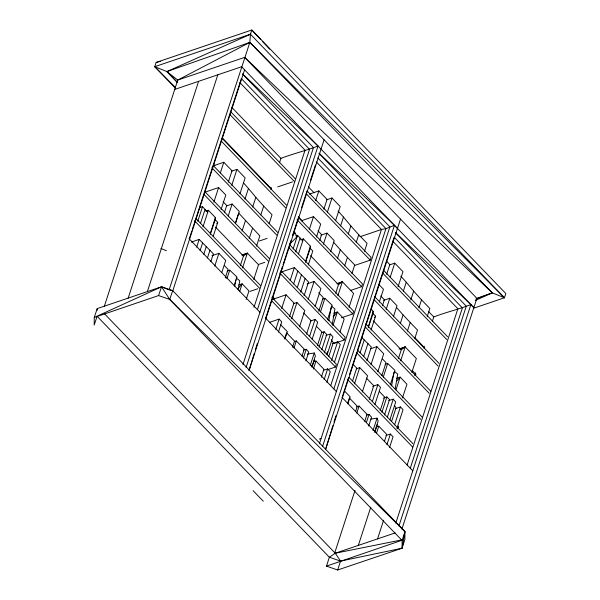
<?xml version="1.0" encoding="UTF-8"?>
<svg xmlns="http://www.w3.org/2000/svg" width="600" height="600" viewBox="0 0 600 600"><rect width="100%" height="100%" fill="white"/><g stroke="black" fill="none" stroke-linecap="round" stroke-linejoin="round"><path stroke-width="0.9" d="M402.135 539.82L335.265 553.23L329.362 557.243L326.475 566.145L337.665 570L402.09 548.22L402.12 540.495L404.933 531.607L172.703 290.647L161.535 286.785L97.208 308.603L94.252 317.452L94.177 325.05L97.125 316.282L329.362 557.243L340.56 561.09L402.09 548.22L404.888 539.273L404.933 531.607L169.71 299.43L161.535 286.785L94.252 317.452L158.58 295.567L169.71 299.43L402.12 540.495M97.192 310.305L97.208 308.603M210.255 234.36L215.22 219.757L215.34 217.515L208.358 210.263L205.718 211.155M305.587 262.125L310.26 248.385L310.38 246.142L303.397 238.897L300.757 239.79M368.37 327.27L373.043 313.53L373.163 311.28L371.257 309.308M473.438 308.295L504.45 297.772L505.822 293.543L251.82 30L250.447 34.23L249.84 42.375L169.11 289.868L172.703 290.647L169.71 299.43M402.09 548.22L404.933 531.607M234.735 286.178L235.845 279.743M238.155 289.957L239.745 280.763L236.167 277.905M328.815 320.775L331.2 306.99M332.235 324.555L334.935 308.933L331.358 306.075M391.597 385.92L393.982 372.135M395.175 388.778L397.717 374.07L394.853 371.782M249.045 370.447L254.25 353.475M255.345 349.897L257.265 343.642M332.865 425.618L325.47 449.737L400.515 219.09M333.96 422.04L335.873 415.793M210.413 233.347L215.34 217.515M305.46 261.983L310.38 246.142M368.235 327.12L373.163 311.28M104.325 306.308L177.765 80.062L249.84 42.375L504.45 297.772L492.293 292.875L244.65 57.375L177.765 80.062L166.913 71.588L154.755 66.683L156.135 62.453L251.82 30L260.752 39.593M128.123 298.237L198.6 81.323M147.337 291.72L217.815 74.812M189.255 238.897L191.858 230.88M192.435 229.103L241.343 78.585L309.532 149.34L257.445 309.653M172.657 291.173L244.583 69.817M197.79 221.212L202.515 206.655L207.69 212.333M200.58 223.178L205.035 209.475M220.343 172.905L223.8 162.262L232.013 170.782L228.263 182.303M202.958 226.89L208.358 210.263M196.665 247.132L199.17 239.423L213.368 253.792L210.862 261.495M213.877 202.118L218.61 187.553L225.803 195.015L221.07 209.58M200.077 250.68L202.583 242.97M203.76 254.317L206.265 246.608M213.233 236.288L217.748 222.375L215.22 219.757M207.442 257.947L209.947 250.237M231.75 185.317L236.933 169.365L245.145 177.885L239.962 193.837M224.49 212.347L226.718 205.493L223.125 201.765M228.225 216.015L232.125 204.022L239.317 211.485L235.417 223.478M214.718 266.183L218.888 253.335L225.728 260.438L221.835 272.423M235.38 223.38L238.718 213.097L259.845 235.853L256.5 246.135M244.98 199.072L248.438 188.438L243.585 183.03M225.27 277.897L228.053 269.332L224.632 265.785M242.093 230.955L245.43 220.673M226.928 278.7L229.71 270.135L236.993 277.072L234.21 285.638M252.667 207.083L255.84 197.333L248.438 188.438M240.345 265.567L243.435 256.05L247.358 253.14L258.532 264.735L253.74 279.487M249.195 238.553L252.54 228.27M242.565 267.892L247.358 253.14L242.062 254.933M260.812 214.95L263.692 206.093L255.84 197.333M270.84 189.435L271.418 187.665M279.495 162.803L280.935 158.363C293.175 153.675 305.858 150.69 318.03 146.025L242.685 73.95M239.655 291.51L242.16 283.8L248.97 290.91L246.188 299.475M269.153 223.605L272.032 214.74L263.692 206.093M253.98 307.335L305.04 150.188L239.85 82.552M242.962 364.515L313.447 147.585L242.595 74.07M246.112 367.38L318.03 146.025M265.673 318.188L282.457 266.528M283.035 264.75L290.85 240.705M292.582 235.358L298.665 216.653M301.553 207.75L307.058 190.83M310.53 180.142L315.442 165M249.075 370.462L324.09 139.8M293.108 248.985L297.555 235.282L302.73 240.96M295.62 251.805L300.075 238.103M315.675 200.647L318.84 190.898L327.053 199.41L323.88 209.16M298.553 253.808L303.397 238.897M290.183 280.433L294.36 267.593L308.558 281.955L304.11 295.657M281.647 308.475L286.087 294.803L293.947 302.955L289.507 316.627M275.767 329.385L279.105 319.103L281.752 321.855L278.415 332.13M309.322 229.5L313.5 216.645L320.692 224.108L316.515 236.962M293.603 283.98L297.78 271.132M297.285 287.618L301.462 274.77M308.272 264.915L312.788 251.01L310.26 248.385M284.572 338.985L286.29 333.712M285.082 338.707L287.362 331.695L280.478 324.555M291.66 318.728L296.94 302.483L304.793 310.635L299.52 326.873M300.683 292.103L305.138 278.4M327.368 212.175L331.98 197.993L340.185 206.513L335.58 220.695M319.665 240.585L321.608 234.593L318.015 230.858M323.392 244.252L327.015 233.115L334.207 240.577L330.585 251.715M292.522 347.228L294.517 341.077L286.575 332.835M308.235 299.49L314.077 281.505L320.925 288.6L315.075 306.585M294.022 347.925L296.31 340.89L304.252 349.132L301.965 356.168M340.597 225.93L343.478 217.065L338.025 210.983M306.51 334.23L310.957 320.55L303.623 312.945M309.525 336.57L315.082 319.47L317.7 322.192L312.142 339.285M303.368 358.125L306.248 349.26L308.737 352.058L305.858 360.915M318.795 311.205L323.243 297.502L318.683 292.763M337.538 258.337L340.32 249.772L333.608 242.197M320.452 312.007L324.907 298.305L332.19 305.243L327.457 319.8M348.285 233.94L350.88 225.96L343.478 217.065M310.237 365.4L314.272 352.995L307.237 354.12M317.415 345.54L321.862 331.868L316.612 326.43M311.933 366.562L315.39 355.928L314.272 352.995M335.663 293.332L338.475 284.678L342.397 281.775L353.572 293.37L349.065 307.252M344.64 265.935L347.43 257.362L340.32 249.772M311.993 367.343L314.587 359.362M319.103 347.145L324.105 331.755L326.722 334.478L321.72 349.86M313.388 369.038L315.998 361.013L323.94 369.255L321.337 377.28M337.89 295.657L342.397 281.775L337.11 283.567M356.138 242.7L358.733 234.72L350.88 225.96M332.903 325.673L337.35 311.97L344.168 319.072L339.99 331.92M324.345 352.837L330.457 334.035L332.94 336.795L327.105 354.743M351.945 273.517L354.735 264.945L347.43 257.362M326.618 354.315L327.45 351.75M328.808 356.355L333.248 342.675L331.343 339.788M364.478 251.347L367.072 243.375L358.733 234.72M324.157 379.538L327.615 368.903L330.263 371.647L326.805 382.282M331.522 360.593L337.627 341.79L340.252 344.505L334.418 362.452M327.653 369.668L335.505 367.005L336.39 364.267L271.853 297.3M333.817 343.53L344.28 339.983L345.173 337.245L281.017 270.743M341.407 317.79L352.748 313.942L353.632 311.205L289.74 244.905M350.257 290.55L361.597 286.702L362.483 283.965L298.59 217.673M354.525 265.478L370.222 260.153L371.115 257.415L307.215 191.115M330.69 385.74L381.457 229.478L385.95 228.63L394.455 225.315L397.447 228.428M333.862 388.935L385.95 228.63L317.76 157.875M319.38 443.805L389.865 226.875L319.013 153.36M322.53 446.67L394.455 225.315L319.11 153.233M342.382 396.585L348.457 377.88M349.62 374.317L356.85 352.058M357.428 350.272L364.665 328.005M365.243 326.228L394.185 237.165L462.375 307.92L410.287 468.225M360.067 352.755L364.245 339.915M386.662 274.305L389.835 264.555L386.678 261.278M352.56 380.91L356.73 368.093L353.062 364.282M379.298 302.1L383.475 289.245L378.683 284.272M371.055 330.053L375.57 316.147L373.043 313.53M347.64 403.245L349.072 398.85M347.865 403.845L350.145 396.84L344.843 391.335M354.442 383.865L359.722 367.62L367.575 375.772L362.303 392.018M363.743 356.392L367.92 343.545L361.785 337.485M390.15 277.32L394.763 263.138L402.967 271.65L398.07 286.725M382.447 305.73L384.39 299.73L380.798 295.995M366.892 360.795L371.34 347.093L367.92 343.545M386.175 309.397L389.798 298.252L396.99 305.715L393.368 316.86M355.59 411.487L357.3 406.215L349.358 397.972M371.017 364.627L376.86 346.642L383.707 353.737L377.858 371.722M356.805 413.07L359.085 406.035L367.035 414.278L364.748 421.312M403.38 291.067L406.26 282.21L400.8 276.12M369.293 399.368L373.74 385.695L366.405 378.082M372.308 401.707L377.865 384.615L380.483 387.33L374.925 404.423M366.435 422.377L369.03 414.397L371.52 417.195L368.64 426.06M381.855 375.487L386.025 362.64L382.605 359.085M400.32 323.475L403.103 314.91L396.39 307.335M383.235 377.145L387.683 363.442L394.972 370.38L390.24 384.938M410.783 299.962L413.662 291.105L406.26 282.21M373.02 430.545L377.055 418.132L370.897 419.123M380.197 410.685L384.638 397.005L379.395 391.567M355.028 490.365L334.538 553.477L395.168 532.912M374.715 431.7L378.173 421.065L377.055 418.132M398.445 358.47L401.257 349.815L405.18 346.913L416.355 358.507L411.84 372.39M407.423 331.072L410.205 322.507L403.103 314.91M374.775 432.48L377.37 424.5M381.885 412.283L386.88 396.9L389.505 399.615L384.502 414.998M376.462 433.283L378.78 426.15L386.722 434.393L384.405 441.525M400.665 360.795L405.18 346.913L399.007 349.005M418.92 307.837L421.515 299.858L413.662 291.105M395.963 389.955L400.132 377.108L406.95 384.217L402.495 397.92M337.665 570L340.56 561.09L335.265 553.23L104.34 313.627M387.405 417.12L393.232 399.173L395.722 401.933L389.888 419.88M414.728 338.655L417.518 330.09L410.205 322.507M391.59 421.493L396.03 407.82L394.597 405.653M427.26 316.493L429.855 308.513L421.515 299.858M386.94 444.675L390.397 434.04L393.045 436.785L389.588 447.42M394.582 424.875L400.41 406.928L403.035 409.643L396.923 428.452M358.335 545.408L370.755 507.18M397.425 428.812L398.295 426.15M414.735 375.54L415.605 372.877M423.683 348.015L424.26 346.237M432.338 321.382L433.778 316.942C446.018 312.255 458.7 309.263 470.873 304.605L473.842 307.688L241.612 66.742L174.765 89.407M377.543 538.89L383.61 520.222M407.107 465.03L457.882 308.767L392.692 241.132M395.805 523.095L466.29 306.165L395.438 232.65M398.947 525.96L470.873 304.605L395.528 232.522M401.918 529.043L476.88 298.327L492.293 292.875L249.84 42.375L166.913 71.588L177.315 82.38M158.58 295.567L161.535 286.785L168.27 289.53M216.78 223.71L217.748 222.375M374.603 317.475L375.57 316.147M237.93 288.675L242.16 283.8L238.665 284.978M333.12 316.837L337.35 311.97L333.862 313.14M396.502 381.285L400.132 377.108L396.638 378.285M292.553 235.485L295.058 232.935L296.985 236.775L289.478 244.433M504.45 297.772L250.447 34.23L166.913 71.588L177.368 82.312M475.245 300.495L492.293 292.875L475.68 299.145M242.138 255.225L247.358 253.14M337.178 283.86L342.397 281.775M399.96 348.998L405.18 346.913M319.373 439.088L320.91 438.48M227.183 271.11L229.71 270.135M322.373 299.272L324.907 298.305M385.155 364.41L387.683 363.442M326.475 566.145L402.24 540.165M175.545 88.252L154.755 66.683L250.447 34.23M213.345 165.81L223.8 162.262M231.705 171.142L236.933 169.365M204.667 192.278L218.61 187.553M277.657 186.922L292.485 181.898M226.897 205.792L232.125 204.022M309.255 194.145L318.84 190.898M191.325 242.085L199.17 239.423M326.752 199.77L331.98 197.993M301.298 220.785L313.5 216.645M211.92 255.697L218.888 253.335M259.312 241.013L267.157 238.35M320.918 235.185L327.015 233.115M258.697 264.39L264.803 262.32M359.94 236.775L381.457 229.478L316.275 161.843M281.288 272.025L294.36 267.593M249.915 291.413L257.767 288.75M307.11 283.868L314.077 281.505M273.022 299.235L286.087 294.803M389.528 264.907L394.763 263.138M293.452 303.668L296.94 302.483M269.52 322.358L279.105 319.103M310.725 320.947L315.082 319.47M383.7 300.322L389.798 298.252M294.562 341.483L296.31 340.89M321.487 332.647L324.105 331.755M332.4 343.56L337.627 341.79M313.38 361.897L315.998 361.013M370.763 348.712L376.86 346.642M323.257 370.38L327.615 368.903M356.235 368.805L359.722 367.62M372.638 386.385L377.865 384.615M356.475 406.92L359.085 406.035M383.4 398.077L386.88 396.9M395.183 408.697L400.41 406.928M376.163 427.043L378.78 426.15M386.04 435.518L390.397 434.04M199.86 207.495L202.515 206.655M295.785 235.845L297.555 235.282M293.288 233.483L295.058 232.935M325.972 335.385L330.457 334.035M303.555 350.062L306.248 349.26M388.755 400.522L393.232 399.173M366.337 415.207L369.03 414.397M156.135 62.453L160.657 61.297M160.935 248.468L166.387 250.725M154.755 66.683L175.208 87.285M244.65 57.375L476.88 298.327M231.885 107.468L280.935 158.363M308.303 186.757L314.115 192.78M428.61 311.58L433.778 316.942M230.812 111.847L295.118 178.567M383.288 270.045L447.592 336.765M229.928 114.585L294.233 181.305M306.322 193.853L370.222 260.153M382.395 272.782L446.707 339.502M222.188 137.775L271.553 188.993M298.493 216.945L302.37 220.965M414.938 337.763L424.68 347.873M222.188 138.398L286.493 205.118M374.663 296.603L438.967 363.322M221.295 141.135L285.6 207.862M297.053 219.735L361.597 286.702M374.423 300.015L438.075 366.06M310.522 255.675L338.475 284.678M373.305 320.812L401.257 349.815M213.562 164.325L214.86 165.675M412.155 370.38L416.048 374.423M213.337 165.637L277.642 232.358M365.812 323.835L430.763 391.23M211.8 167.7L276.75 235.095M288.847 247.65L352.748 313.942M364.92 326.58L429.225 393.3M204.877 191.678L269.183 258.397M357.353 349.875L422.303 417.27M203.985 194.415L268.29 261.135M279.743 273.015L344.28 339.983M356.46 352.612L420.765 419.34M215.483 227.04L243.435 256.05M272.558 296.775L274.493 298.785M397.44 426.353L398.737 427.702M196.095 218.7L260.4 285.42M349.222 377.572L412.875 443.618M194.558 220.763L259.515 288.157M271.605 300.705L335.505 367.005M347.678 379.635L412.635 447.03M189.09 238.733L259.942 312.248M265.515 318.022L336.368 391.537M341.933 397.312L412.785 470.827M253.118 490.688L263.265 501.21M262.673 41.648L269.692 49.185"/></g></svg>
